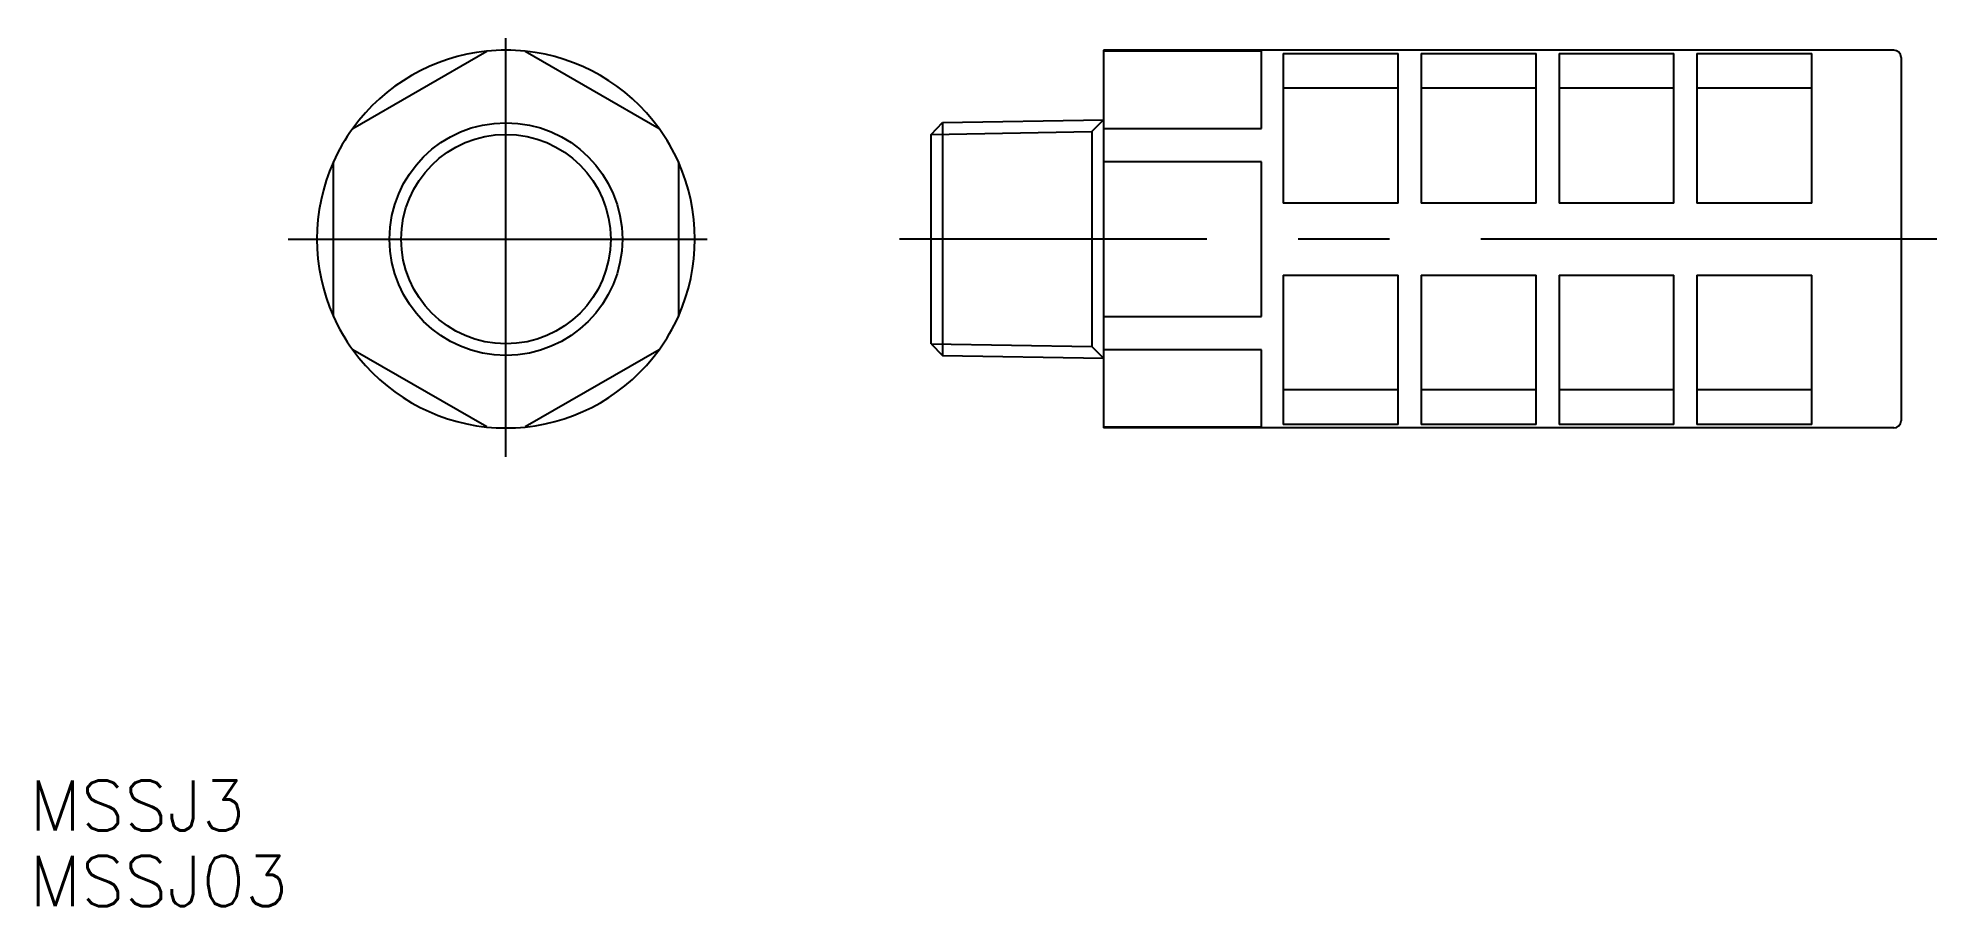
# Model space of a CAD drawing. Extents: x 89 to 221, y 73 to 134.
import ezdxf

# ---------------------------------------------------------------- set-up
doc = ezdxf.new("R2010")
doc.units = 0
doc.linetypes.add('CENTER', pattern=[50.8, 31.75, -6.35, 6.35, -6.35])
doc.layers.get('0').update_dxf_attribs({"linetype": 'CONTINUOUS'})
doc.layers.add('CENTER', color=1, linetype='CENTER')
doc.styles.get("Standard").update_dxf_attribs({"font": 'txt.shx', "bigfont": 'CHINESET.SHX'})

msp = doc.modelspace()

# ---------------------------------------------------------------- linework, layer by layer
at = {"color": 7, "linetype": 'CONTINUOUS'}
for p, q in [((110.98, 127.53), (120.3, 132.9)), ((218.22, 132.97), (163.22, 132.97)), ((163.22, 132.97), (163.22, 132.9)), ((163.22, 132.9), (163.22, 127.53)), ((174.22, 132.9), (163.22, 132.9)), ((174.22, 127.53), (174.22, 132.9)), ((175.72, 132.73), (183.72, 132.73)), ((175.72, 132.73), (175.72, 122.32)), ((183.72, 122.32), (183.72, 132.73)), ((185.32, 132.73), (193.32, 132.73)), ((185.32, 132.73), (185.32, 122.32)), ((193.32, 122.32), (193.32, 132.73)), ((194.92, 132.73), (202.92, 132.73)), ((194.92, 132.73), (194.92, 122.32)), ((202.92, 122.32), (202.92, 132.73)), ((204.52, 132.73), (212.52, 132.73)), ((204.52, 132.73), (204.52, 122.32)), ((212.52, 122.32), (212.52, 132.73)), ((218.72, 132.47), (218.72, 107.17)), ((183.72, 130.32), (175.72, 130.32)), ((193.32, 130.32), (185.32, 130.32)), ((202.92, 130.32), (194.92, 130.32)), ((212.52, 130.32), (204.52, 130.32)), ((163.22, 127.53), (174.22, 127.53)), ((109.64, 114.44), (109.64, 125.2)), ((174.22, 125.2), (163.22, 125.2)), ((174.22, 114.44), (174.22, 125.2)), ((183.72, 122.32), (175.72, 122.32)), ((193.32, 122.32), (185.32, 122.32)), ((202.92, 122.32), (194.92, 122.32)), ((212.52, 122.32), (204.52, 122.32)), ((175.72, 117.32), (183.72, 117.32)), ((175.72, 117.32), (175.72, 106.91)), ((183.72, 106.91), (183.72, 117.32)), ((185.32, 117.32), (193.32, 117.32)), ((185.32, 117.32), (185.32, 106.91)), ((193.32, 106.91), (193.32, 117.32)), ((194.92, 117.32), (202.92, 117.32)), ((194.92, 117.32), (194.92, 106.91)), ((202.92, 106.91), (202.92, 117.32)), ((204.52, 117.32), (212.52, 117.32)), ((204.52, 117.32), (204.52, 106.91)), ((212.52, 106.91), (212.52, 117.32)), ((163.22, 114.44), (174.22, 114.44)), ((120.3, 106.74), (110.98, 112.12)), ((132.3, 112.12), (122.98, 106.74)), ((174.22, 112.12), (163.22, 112.12)), ((174.22, 106.74), (174.22, 112.12)), ((183.72, 109.32), (175.72, 109.32)), ((193.32, 109.32), (185.32, 109.32)), ((202.92, 109.32), (194.92, 109.32)), ((212.52, 109.32), (204.52, 109.32)), ((163.22, 106.74), (174.22, 106.74)), ((218.22, 106.67), (163.22, 106.67)), ((183.72, 106.91), (175.72, 106.91)), ((193.32, 106.91), (185.32, 106.91)), ((202.92, 106.91), (194.92, 106.91)), ((212.52, 106.91), (204.52, 106.91))]:
    msp.add_line(p, q, dxfattribs=at)
for p, q in [((122.98, 132.9), (132.3, 127.53)), ((151.22, 127.11), (152.02, 127.93)), ((151.22, 112.53), (151.22, 127.11)), ((152.02, 127.93), (163.22, 128.12)), ((152.02, 127.93), (152.02, 111.72)), ((162.41, 127.31), (162.41, 112.34)), ((162.42, 127.31), (163.22, 128.12)), ((163.22, 127.53), (163.22, 125.2)), ((133.64, 125.2), (133.64, 114.44)), ((163.22, 125.2), (163.22, 114.44)), ((163.22, 114.44), (163.22, 112.12)), ((151.22, 112.53), (152.02, 111.72)), ((162.42, 112.34), (163.22, 111.52)), ((152.02, 111.72), (163.22, 111.52)), ((163.22, 112.12), (163.22, 106.74)), ((163.22, 106.74), (163.22, 106.67))]:
    msp.add_line(p, q)
at = {"color": 3, "linetype": 'CONTINUOUS'}
for p, q in [((151.22, 127.11), (162.42, 127.31)), ((151.22, 112.53), (162.42, 112.34))]:
    msp.add_line(p, q, dxfattribs=at)
at = {"color": 7, "linetype": 'CONTINUOUS'}
msp.add_circle((121.64, 119.82), 8.1, dxfattribs=at)
at = {"color": 3, "linetype": 'CONTINUOUS'}
msp.add_circle((121.64, 119.82), 7.29, dxfattribs=at)
at = {"color": 7, "linetype": 'CONTINUOUS'}
for centre, radius, start, end in [((121.64, 119.82), 13.15, 95.8598, 144.1402), ((218.22, 132.47), 0.5, 0, 90), ((121.64, 119.82), 13.15, 144.1402, 155.8598), ((121.64, 119.82), 13.15, 155.8598, 204.1402), ((121.64, 119.82), 13.15, 204.1402, 215.8598), ((121.64, 119.82), 13.15, 324.1402, 335.8598), ((121.64, 119.82), 13.15, 215.8598, 264.1402), ((121.64, 119.82), 13.15, 275.8598, 324.1402), ((218.22, 107.17), 0.5, 270, 0), ((121.64, 119.82), 13.15, 264.1402, 275.8598)]:
    msp.add_arc(centre, radius, start, end, dxfattribs=at)
for start, end in [(84.1402, 95.8598), (35.8598, 84.1402), (24.1402, 35.8598), (335.8598, 24.1402)]:
    msp.add_arc((121.64, 119.82), 13.15, start, end)
at = {"layer": 'CENTER', "color": 1, "linetype": 'CENTER'}
for p, q in [((121.64, 104.67), (121.64, 133.82)), ((106.49, 119.82), (135.64, 119.82)), ((121.64, 119.82), (121.64, 119.82)), ((121.64, 119.82), (121.64, 119.82)), ((221.22, 119.82), (149.02, 119.82))]:
    msp.add_line(p, q, dxfattribs=at)

# ---------------------------------------------------------------- texts
at = {"color": 7, "linetype": 'CONTINUOUS'}
for s, p in [('MSSJ3', (88.48, 78.64)), ('MSSJ03', (88.48, 73.39))]:
    msp.add_text(s, height=3.5, dxfattribs=at).set_placement(p)

doc.saveas('drawing.dxf')
